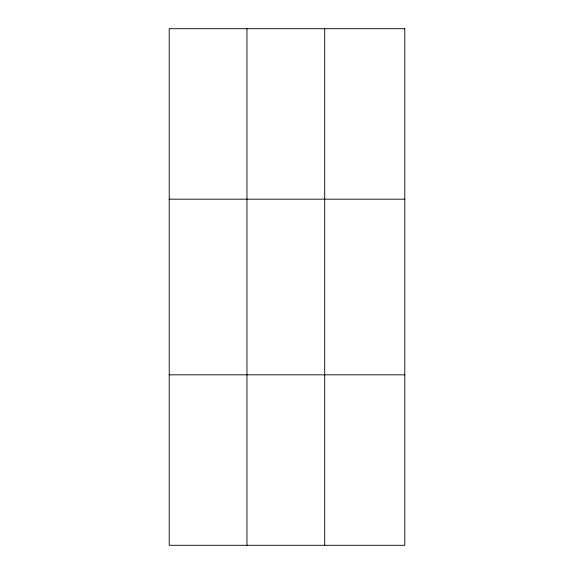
<?xml version="1.0" encoding="UTF-8"?>
<svg xmlns="http://www.w3.org/2000/svg" width="574" height="574" viewBox="0 0 574 574"><rect width="100%" height="100%" fill="white"/><g stroke="black" fill="none" stroke-linecap="round" stroke-linejoin="round"><path stroke-width="0.86" d="M246.956 545.3L246.956 28.7M324.69 545.3L324.69 28.7M169.215 199.178L404.785 199.178M169.215 374.822L404.785 374.822M404.785 28.7L404.785 545.3L169.215 545.3L169.215 28.7L404.785 28.7"/></g></svg>
